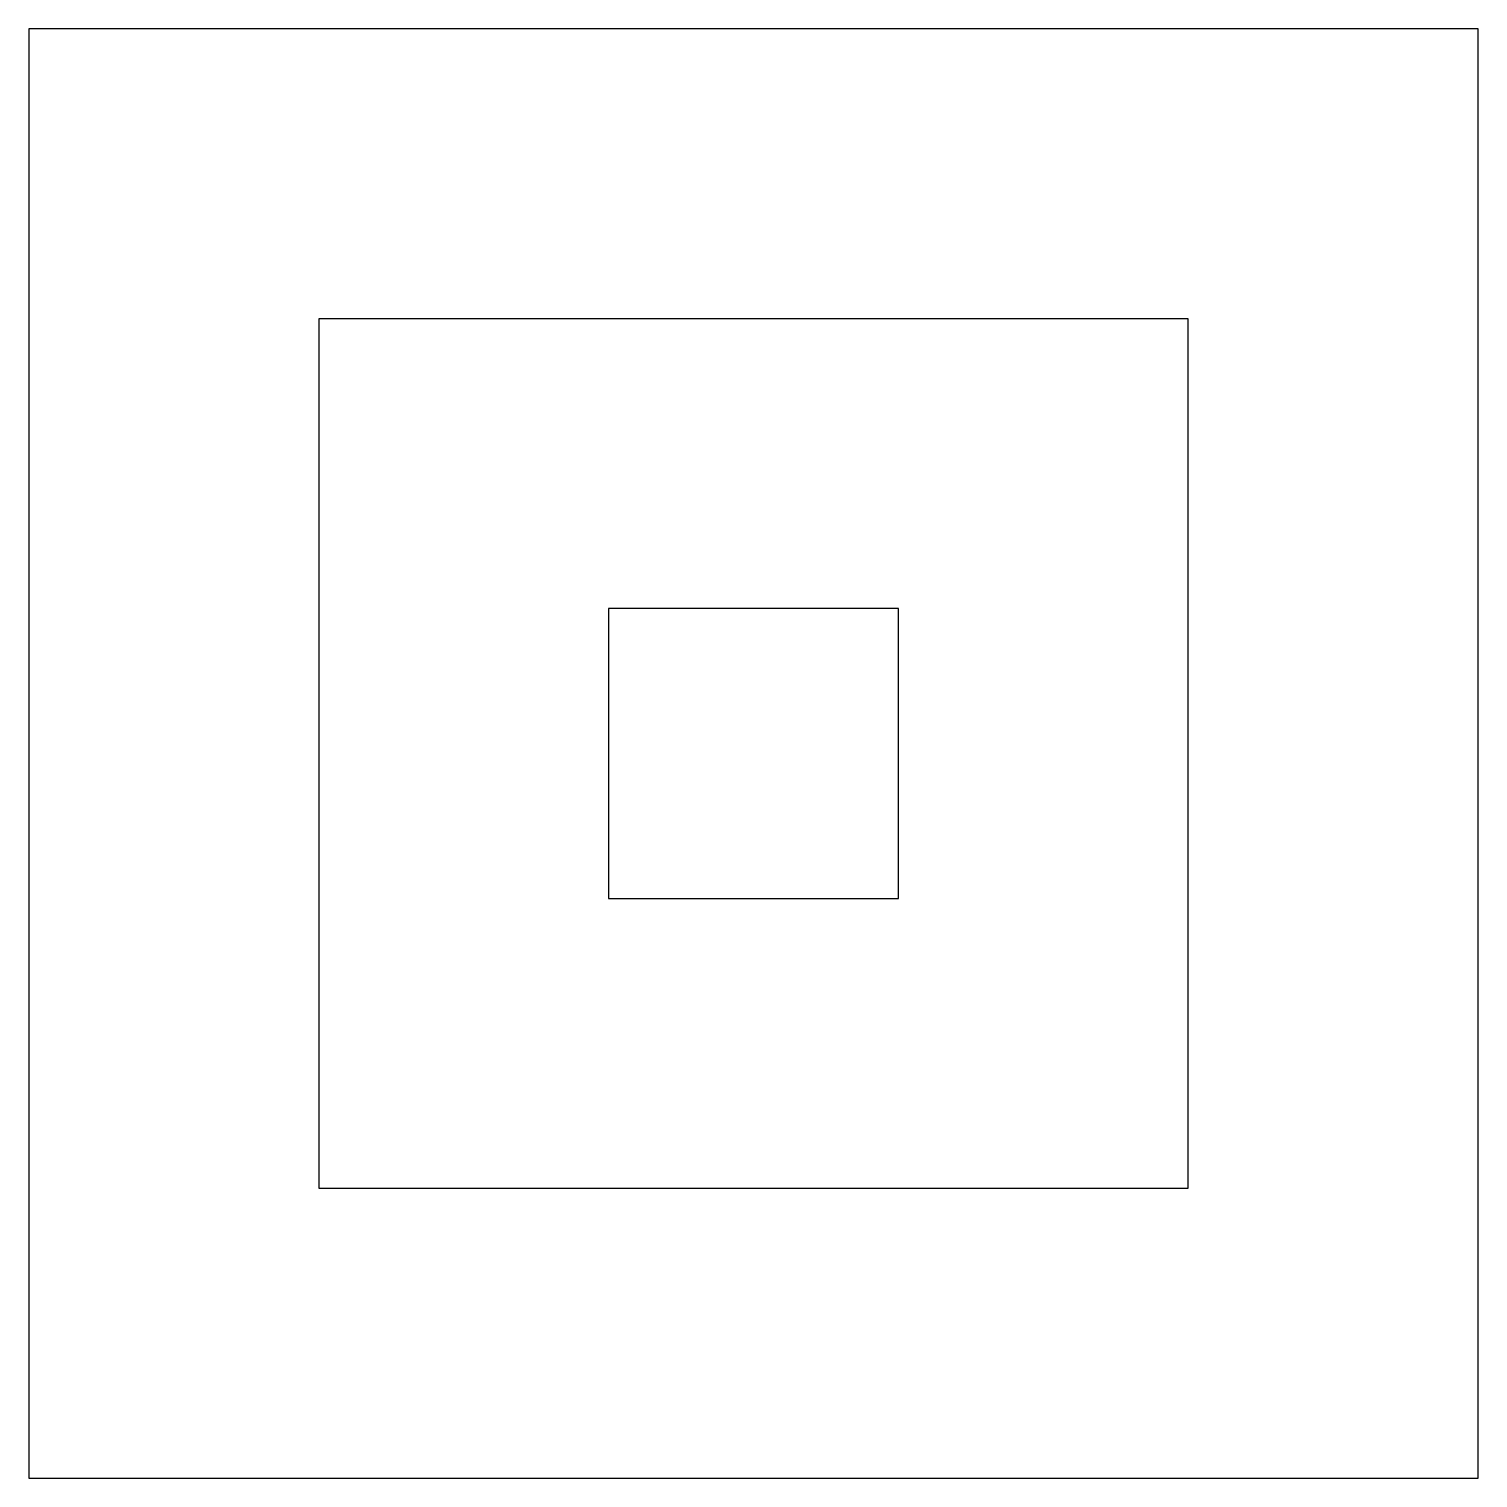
# Model space of a CAD drawing. Extents: x 0 to 100, y 0 to 100.
import ezdxf

# ---------------------------------------------------------------- set-up
doc = ezdxf.new("R2010")
doc.units = 0
doc.layers.get('0').update_dxf_attribs({"linetype": 'CONTINUOUS'})

msp = doc.modelspace()

# ---------------------------------------------------------------- linework, layer by layer
for p, q in [((100, 100), (0, 100)), ((0, 100), (0, 0)), ((100, 0), (100, 100)), ((80, 80), (20, 80)), ((20, 80), (20, 20)), ((80, 20), (80, 80)), ((60, 60), (40, 60)), ((40, 60), (40, 40)), ((60, 40), (60, 60)), ((40, 40), (60, 40)), ((20, 20), (80, 20)), ((0, 0), (100, 0))]:
    msp.add_line(p, q)

doc.saveas('drawing.dxf')
